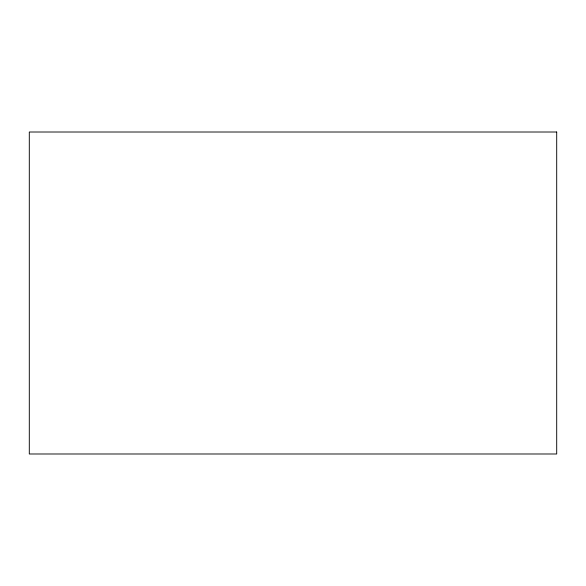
<?xml version="1.0" encoding="UTF-8"?>
<svg xmlns="http://www.w3.org/2000/svg" width="586" height="586" viewBox="0 0 586 586"><rect width="100%" height="100%" fill="white"/><g stroke="black" fill="none" stroke-linecap="round" stroke-linejoin="round"><path stroke-width="0.88" d="M556.7 132.011L29.3 132.011L29.3 453.989L556.7 453.989L556.7 132.011"/></g></svg>
